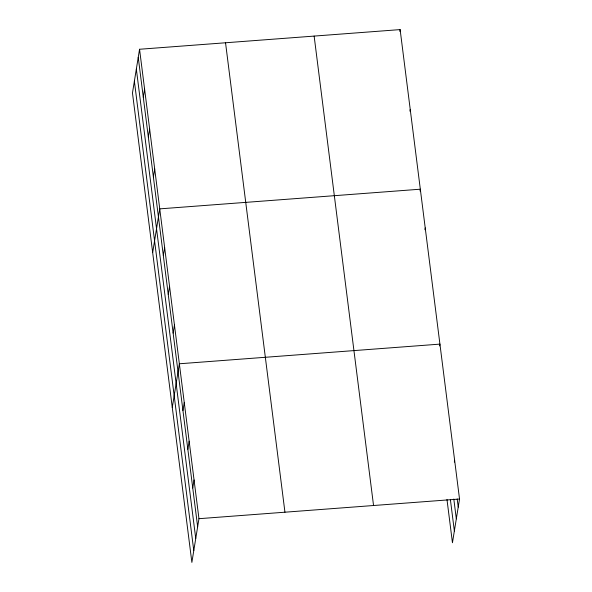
<?xml version="1.0" encoding="UTF-8"?>
<svg xmlns="http://www.w3.org/2000/svg" width="592" height="592" viewBox="0 0 592 592"><rect width="100%" height="100%" fill="white"/><g stroke="black" fill="none" stroke-linecap="round" stroke-linejoin="round"><path stroke-width="0.89" d="M139.549 49.262L132.467 92.974L191.875 562.4L198.956 518.688L139.549 49.262L400.125 29.6L459.533 499.026L452.451 542.738L446.982 499.507M143.294 97.221L144.596 89.163M148.34 137.122L149.65 129.063M153.395 177.023L154.697 168.964M152.669 252.584L159.744 208.865L420.327 189.203L420.031 190.994M163.34 255.655L164.65 247.597M168.239 294.379L169.549 286.321M173.145 333.111L174.448 325.045M172.272 407.488L179.346 363.777L439.93 344.115L439.641 345.906M182.943 410.567L184.253 402.501M187.849 449.291L189.151 441.232M192.748 488.015L194.05 479.957M399.837 31.391L400.125 29.6M409.938 111.192L410.226 109.402M424.938 229.726L425.226 227.935M454.338 462.086L454.634 460.295M198.956 518.688L459.533 499.026M457.202 498.975L458.223 507.085M453.812 499.034L456.321 518.851M450.371 499.448L454.36 530.972M314.137 36.09L373.545 505.509M225.537 42.772L284.944 512.198M138.239 57.32L197.647 526.747M136.338 69.086L195.745 538.513M134.377 81.208L193.776 550.634"/></g></svg>
